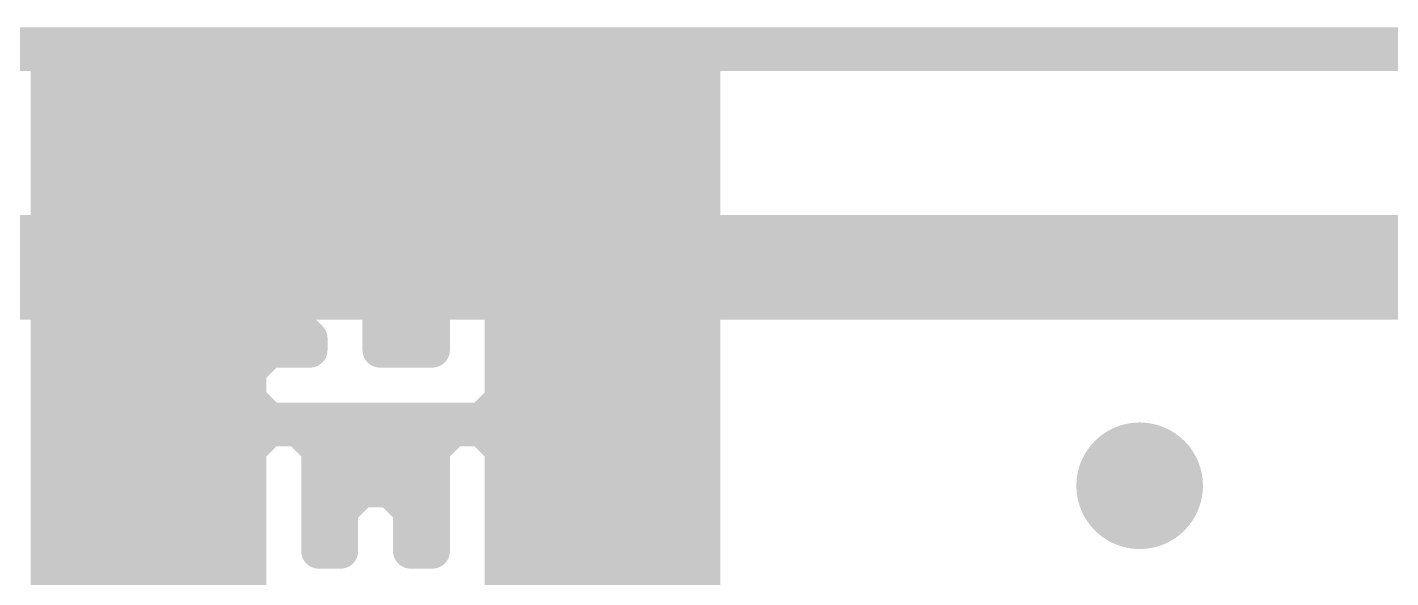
# Model space of a CAD drawing. Extents: x -34 to 73, y -20 to 26.
# Drawn here: x 6.23 to 14.16, y 22.32 to 25.53 of the extents above; entities that cross this region are included whole.
import ezdxf

# ---------------------------------------------------------------- set-up
doc = ezdxf.new("R2010")
doc.units = 0
for name, color, linetype in [('1', 12, 'CONTINUOUS'), ('16', 132, 'CONTINUOUS'), ('18', 110, 'CONTINUOUS'), ('20', 53, 'CONTINUOUS'), ('21', 41, 'CONTINUOUS'), ('22', 40, 'CONTINUOUS')]:
    doc.layers.add(name, color=color, linetype=linetype)

# ---------------------------------------------------------------- blocks, each defined once
blk = doc.blocks.new('ROUNDV')
at = {"const_width": 0.5}
blk.add_lwpolyline([(0, -0.25, 1), (0, 0.25, 1), (0, -0.25)], format="xyb", dxfattribs=at)

msp = doc.modelspace()

# ---------------------------------------------------------------- linework, layer by layer
at = {"layer": '1', "const_width": 0.254}
msp.add_lwpolyline([(0, 25.4), (31.75, 25.4)], dxfattribs=at)
at = {"layer": '16'}
for points, const_width in [([(0, 25.4), (31.75, 25.4)], 0.254), ([(1.27, 24.13), (17.5712, 24.13)], 0.6096)]:
    msp.add_lwpolyline(points, dxfattribs=dict(at, const_width=const_width))
at = {"layer": '20', "const_width": 0.2032}
msp.add_lwpolyline([(31.75, 25.4), (0, 25.4)], dxfattribs=at)
at = {"layer": '21', "const_width": 0.0635}
for points in [[(6.3773, 24.4735, 1), (6.3138, 24.4735)], [(6.3456, 24.5052, 1), (6.3456, 24.4417)], [(6.8032, 24.4417, 1), (6.8032, 24.5052)], [(7.1257, 24.4735, 1), (7.0622, 24.4735)], [(7.5833, 24.4735, 1), (7.5198, 24.4735)], [(6.5744, 24.2764, 1), (6.5744, 24.2129)], [(6.5886, 24.2163, 1), (6.5602, 24.2731)], [(6.7112, 24.2671, 1), (6.6663, 24.2222)], [(6.6888, 24.2129, 1), (6.6888, 24.2764)], [(6.3314, 24.1587, 1), (6.3598, 24.1019)], [(6.8349, 24.1303, 1), (6.7714, 24.1303)], [(6.3138, 24.1303, 1), (6.3773, 24.1303)], [(6.7807, 24.1078, 1), (6.8256, 24.1527)], [(7.0622, 24.0159, 1), (7.1257, 24.0159)], [(7.1164, 24.0383, 1), (7.0715, 23.9934)], [(7.5198, 24.0159, 1), (7.5833, 24.0159)], [(7.574, 23.9934, 1), (7.5291, 24.0383)], [(6.368, 23.9239, 1), (6.3231, 23.879)], [(6.8256, 23.879, 1), (6.7807, 23.9239)], [(6.7714, 23.9015, 1), (6.8349, 23.9015)], [(6.46, 23.8189, 1), (6.46, 23.7554)], [(6.4375, 23.7646, 1), (6.4824, 23.8096)], [(6.6663, 23.8096, 1), (6.7112, 23.7646)], [(6.6888, 23.7554, 1), (6.6888, 23.8189)], [(7.3003, 23.8096, 1), (7.3452, 23.7646)], [(7.3003, 23.7646, 1), (7.3452, 23.8096)], [(6.5854, 22.5431, 1), (6.5219, 22.5431)]]:
    msp.add_lwpolyline(points, format="xyb", dxfattribs=at)
at = {"layer": '21', "const_width": 0.127}
for points in [[(6.8032, 24.4735), (6.3456, 24.4735)], [(6.3456, 24.4735), (6.3456, 24.1303)], [(7.094, 24.4735), (7.094, 24.0159)], [(7.5516, 24.0159), (7.5516, 24.4735)], [(6.3456, 24.1303), (6.5744, 24.2447)], [(6.5744, 24.2447), (6.6888, 24.2447)], [(6.6888, 24.2447), (6.8032, 24.1303)], [(6.8032, 24.1303), (6.8032, 23.9015)], [(7.094, 24.0159), (7.3228, 23.7871)], [(7.3228, 23.7871), (7.5516, 24.0159)], [(6.46, 23.7871), (6.3456, 23.9015)], [(6.8032, 23.9015), (6.6888, 23.7871)], [(6.6888, 23.7871), (6.46, 23.7871)], [(6.5537, 22.5431), (6.5537, 21.8567)]]:
    msp.add_lwpolyline(points, dxfattribs=at)
at = {"layer": '22', "const_width": 0.2032}
for points in [[(6.5532, 25.4), (6.35, 25.4)], [(6.35, 17.78), (6.35, 25.4)], [(6.7564, 25.4), (6.5532, 25.4)], [(6.5532, 17.78), (6.5532, 25.4)], [(6.9596, 25.4), (6.7564, 25.4)], [(6.7564, 17.78), (6.7564, 25.4)], [(7.1628, 25.4), (6.9596, 25.4)], [(6.9596, 17.78), (6.9596, 25.4)], [(7.366, 25.4), (7.1628, 25.4)], [(7.1628, 17.78), (7.1628, 25.4)], [(7.5692, 25.4), (7.366, 25.4)], [(7.366, 17.78), (7.366, 25.4)], [(7.7724, 25.4), (7.5692, 25.4)], [(7.5692, 24.2925), (7.5692, 25.4)], [(7.9756, 25.4), (7.7724, 25.4)], [(7.7724, 24.3607), (7.7724, 25.4)], [(8.1788, 25.4), (7.9756, 25.4)], [(7.9756, 24.1909), (7.9756, 25.4)], [(8.382, 25.4), (8.1788, 25.4)], [(8.1788, 24.3607), (8.1788, 25.4)], [(8.5852, 25.4), (8.382, 25.4)], [(8.382, 24.3607), (8.382, 25.4)], [(8.7884, 25.4), (8.5852, 25.4)], [(8.5852, 24.3607), (8.5852, 25.4)], [(8.9916, 25.4), (8.7884, 25.4)], [(8.7884, 24.2678), (8.7884, 25.4)], [(9.1948, 25.4), (8.9916, 25.4)], [(8.9916, 24.0646), (8.9916, 25.4)], [(9.398, 25.4), (9.1948, 25.4)], [(9.1948, 17.78), (9.1948, 25.4)], [(9.6012, 25.4), (9.398, 25.4)], [(9.398, 17.78), (9.398, 25.4)], [(9.8044, 25.4), (9.6012, 25.4)], [(9.6012, 17.78), (9.6012, 25.4)], [(10.0076, 25.4), (9.8044, 25.4)], [(9.8044, 17.78), (9.8044, 25.4)], [(10.16, 25.4), (10.0076, 25.4)], [(10.0076, 17.78), (10.0076, 25.4)], [(10.16, 17.78), (10.16, 25.4)], [(7.5692, 24.2925), (7.6374, 24.3607)], [(7.6374, 24.3607), (7.7724, 24.3607)], [(7.7724, 24.3607), (7.8058, 24.3607)], [(7.8058, 24.3607), (7.9885, 24.1779)], [(7.9885, 24.1779), (8.1713, 24.3607)], [(8.1713, 24.3607), (8.1788, 24.3607)], [(8.1788, 24.3607), (8.382, 24.3607)], [(8.382, 24.3607), (8.5852, 24.3607)], [(8.5852, 24.3607), (8.6955, 24.3607)], [(8.6955, 24.3607), (8.7884, 24.2678)], [(7.5184, 24.2417), (7.5692, 24.2925)], [(8.7884, 24.2678), (8.9916, 24.0646)], [(7.5184, 24.0733), (7.5184, 24.2417)], [(7.5692, 24.0225), (7.5184, 24.0733)], [(7.7724, 23.8193), (7.5692, 24.0225)], [(7.5692, 23.5807), (7.5692, 24.0225)], [(8.9916, 24.0646), (8.9925, 24.0637)], [(8.9925, 24.0637), (8.9925, 23.3615)], [(8.3396, 23.9543), (8.2807, 23.8954)], [(8.382, 23.9543), (8.3396, 23.9543)], [(8.5272, 23.9543), (8.382, 23.9543)], [(8.382, 23.6489), (8.382, 23.9543)], [(8.5852, 23.8963), (8.5272, 23.9543)], [(8.2807, 23.8954), (8.2807, 23.6489)], [(8.5861, 23.8954), (8.5852, 23.8963)], [(8.5852, 23.6489), (8.5852, 23.8963)], [(8.5861, 23.6489), (8.5861, 23.8954)], [(7.8743, 23.7174), (7.7724, 23.8193)], [(7.7724, 23.6489), (7.7724, 23.8193)], [(7.8743, 23.6489), (7.8743, 23.7174)], [(7.5692, 23.5807), (7.6374, 23.6489)], [(7.6374, 23.6489), (7.7724, 23.6489)], [(7.7724, 23.6489), (7.8743, 23.6489)], [(8.2807, 23.6489), (8.382, 23.6489)], [(8.382, 23.6489), (8.5852, 23.6489)], [(8.5852, 23.6489), (8.5861, 23.6489)], [(7.5184, 23.5299), (7.5692, 23.5807)], [(7.5184, 23.3615), (7.5184, 23.5299)], [(7.5692, 23.3107), (7.5184, 23.3615)], [(7.6374, 23.2425), (7.5692, 23.3107)], [(7.5692, 23.1231), (7.5692, 23.3107)], [(8.9916, 23.3606), (8.8735, 23.2425)], [(8.9925, 23.3615), (8.9916, 23.3606)], [(8.9916, 23.0732), (8.9916, 23.3606)], [(7.7724, 23.2425), (7.6374, 23.2425)], [(7.9756, 23.2425), (7.7724, 23.2425)], [(7.7724, 23.1913), (7.7724, 23.2425)], [(8.1788, 23.2425), (7.9756, 23.2425)], [(7.9756, 22.4795), (7.9756, 23.2425)], [(8.382, 23.2425), (8.1788, 23.2425)], [(8.1788, 22.8354), (8.1788, 23.2425)], [(8.5852, 23.2425), (8.382, 23.2425)], [(8.382, 22.793), (8.382, 23.2425)], [(8.7884, 23.2425), (8.5852, 23.2425)], [(8.5852, 22.4795), (8.5852, 23.2425)], [(8.8735, 23.2425), (8.7884, 23.2425)], [(8.7884, 23.1913), (8.7884, 23.2425)], [(7.5692, 23.1231), (7.6374, 23.1913)], [(7.6374, 23.1913), (7.7724, 23.1913)], [(7.7724, 23.1913), (7.8058, 23.1913)], [(7.8058, 23.1913), (7.9248, 23.0723)], [(8.5861, 23.0723), (8.7051, 23.1913)], [(8.7051, 23.1913), (8.7884, 23.1913)], [(8.7884, 23.1913), (8.8735, 23.1913)], [(8.8735, 23.1913), (8.9916, 23.0732)], [(7.5184, 23.0723), (7.5692, 23.1231)], [(7.5184, 22.1921), (7.5184, 23.0723)], [(7.9248, 23.0723), (7.9248, 22.4795)], [(8.5861, 22.4795), (8.5861, 23.0723)], [(8.9916, 23.0732), (8.9925, 23.0723)], [(8.9925, 23.0723), (8.9925, 22.1921)], [(8.0523, 22.7164), (8.1713, 22.8354)], [(8.1713, 22.8354), (8.1788, 22.8354)], [(8.1788, 22.8354), (8.3396, 22.8354)], [(8.3396, 22.8354), (8.4587, 22.7164)], [(8.0523, 22.4795), (8.0523, 22.7164)], [(8.4587, 22.7164), (8.4587, 22.4795)], [(7.9248, 22.4795), (7.9756, 22.4795)], [(7.9756, 22.4795), (8.0523, 22.4795)], [(8.4587, 22.4795), (8.5852, 22.4795)], [(8.5852, 22.4795), (8.5861, 22.4795)]]:
    msp.add_lwpolyline(points, dxfattribs=at)
at = {"layer": '22', "const_width": 0.1016}
for points in [[(6.35, 25.4508, 1), (6.35, 25.3492)], [(6.4008, 25.4, 1), (6.2992, 25.4)], [(6.5532, 25.4508, 1), (6.5532, 25.3492)], [(6.604, 25.4, 1), (6.5024, 25.4)], [(6.5532, 25.3492, 1), (6.5532, 25.4508)], [(6.7564, 25.4508, 1), (6.7564, 25.3492)], [(6.8072, 25.4, 1), (6.7056, 25.4)], [(6.7564, 25.3492, 1), (6.7564, 25.4508)], [(6.9596, 25.4508, 1), (6.9596, 25.3492)], [(7.0104, 25.4, 1), (6.9088, 25.4)], [(6.9596, 25.3492, 1), (6.9596, 25.4508)], [(7.1628, 25.4508, 1), (7.1628, 25.3492)], [(7.2136, 25.4, 1), (7.112, 25.4)], [(7.1628, 25.3492, 1), (7.1628, 25.4508)], [(7.366, 25.4508, 1), (7.366, 25.3492)], [(7.4168, 25.4, 1), (7.3152, 25.4)], [(7.366, 25.3492, 1), (7.366, 25.4508)], [(7.5692, 25.4508, 1), (7.5692, 25.3492)], [(7.62, 25.4, 1), (7.5184, 25.4)], [(7.5692, 25.3492, 1), (7.5692, 25.4508)], [(7.7724, 25.4508, 1), (7.7724, 25.3492)], [(7.8232, 25.4, 1), (7.7216, 25.4)], [(7.7724, 25.3492, 1), (7.7724, 25.4508)], [(7.9756, 25.4508, 1), (7.9756, 25.3492)], [(8.0264, 25.4, 1), (7.9248, 25.4)], [(7.9756, 25.3492, 1), (7.9756, 25.4508)], [(8.1788, 25.4508, 1), (8.1788, 25.3492)], [(8.2296, 25.4, 1), (8.128, 25.4)], [(8.1788, 25.3492, 1), (8.1788, 25.4508)], [(8.382, 25.4508, 1), (8.382, 25.3492)], [(8.4328, 25.4, 1), (8.3312, 25.4)], [(8.382, 25.3492, 1), (8.382, 25.4508)], [(8.5852, 25.4508, 1), (8.5852, 25.3492)], [(8.636, 25.4, 1), (8.5344, 25.4)], [(8.5852, 25.3492, 1), (8.5852, 25.4508)], [(8.7884, 25.4508, 1), (8.7884, 25.3492)], [(8.8392, 25.4, 1), (8.7376, 25.4)], [(8.7884, 25.3492, 1), (8.7884, 25.4508)], [(8.9916, 25.4508, 1), (8.9916, 25.3492)], [(9.0424, 25.4, 1), (8.9408, 25.4)], [(8.9916, 25.3492, 1), (8.9916, 25.4508)], [(9.1948, 25.4508, 1), (9.1948, 25.3492)], [(9.2456, 25.4, 1), (9.144, 25.4)], [(9.1948, 25.3492, 1), (9.1948, 25.4508)], [(9.398, 25.4508, 1), (9.398, 25.3492)], [(9.4488, 25.4, 1), (9.3472, 25.4)], [(9.398, 25.3492, 1), (9.398, 25.4508)], [(9.6012, 25.4508, 1), (9.6012, 25.3492)], [(9.652, 25.4, 1), (9.5504, 25.4)], [(9.6012, 25.3492, 1), (9.6012, 25.4508)], [(9.8044, 25.4508, 1), (9.8044, 25.3492)], [(9.8552, 25.4, 1), (9.7536, 25.4)], [(9.8044, 25.3492, 1), (9.8044, 25.4508)], [(10.0076, 25.4508, 1), (10.0076, 25.3492)], [(10.0584, 25.4, 1), (9.9568, 25.4)], [(10.0076, 25.3492, 1), (10.0076, 25.4508)], [(10.2108, 25.4, 1), (10.1092, 25.4)], [(10.16, 25.3492, 1), (10.16, 25.4508)], [(7.6374, 24.4115, 1), (7.6374, 24.3099)], [(7.6733, 24.3248, 1), (7.6015, 24.3966)], [(7.7724, 24.4115, 1), (7.7724, 24.3099)], [(7.8417, 24.3966, 1), (7.7699, 24.3248)], [(7.7724, 24.3099, 1), (7.7724, 24.4115)], [(7.8058, 24.3099, 1), (7.8058, 24.4115)], [(8.1713, 24.4115, 1), (8.1713, 24.3099)], [(8.1788, 24.4115, 1), (8.1788, 24.3099)], [(8.2072, 24.3248, 1), (8.1354, 24.3966)], [(8.1788, 24.3099, 1), (8.1788, 24.4115)], [(8.382, 24.4115, 1), (8.382, 24.3099)], [(8.382, 24.3099, 1), (8.382, 24.4115)], [(8.5852, 24.4115, 1), (8.5852, 24.3099)], [(8.5852, 24.3099, 1), (8.5852, 24.4115)], [(8.7314, 24.3966, 1), (8.6596, 24.3248)], [(8.6955, 24.3099, 1), (8.6955, 24.4115)], [(7.5333, 24.3284, 1), (7.6051, 24.2566)], [(7.6051, 24.2566, 1), (7.5333, 24.3284)], [(7.7216, 24.3607, 1), (7.8232, 24.3607)], [(8.128, 24.3607, 1), (8.2296, 24.3607)], [(8.3312, 24.3607, 1), (8.4328, 24.3607)], [(8.5344, 24.3607, 1), (8.636, 24.3607)], [(8.8243, 24.3037, 1), (8.7525, 24.2319)], [(8.7525, 24.2319, 1), (8.8243, 24.3037)], [(7.5692, 24.2417, 1), (7.4676, 24.2417)], [(7.4825, 24.2776, 1), (7.5543, 24.2058)], [(7.5184, 24.2925, 1), (7.62, 24.2925)], [(8.7376, 24.2678, 1), (8.8392, 24.2678)], [(7.9248, 24.1909, 1), (8.0264, 24.1909)], [(7.9526, 24.2138, 1), (8.0244, 24.142)], [(7.9526, 24.142, 1), (8.0244, 24.2138)], [(7.5543, 24.1092, 1), (7.4825, 24.0374)], [(7.4676, 24.0733, 1), (7.5692, 24.0733)], [(7.6051, 24.0584, 1), (7.5333, 23.9866)], [(7.62, 24.0225, 1), (7.5184, 24.0225)], [(9.0275, 24.1005, 1), (8.9557, 24.0287)], [(8.9408, 24.0646, 1), (9.0424, 24.0646)], [(9.0433, 24.0637, 1), (8.9417, 24.0637)], [(8.9557, 24.0287, 1), (9.0275, 24.1005)], [(8.9566, 24.0278, 1), (9.0284, 24.0996)], [(7.5333, 23.9866, 1), (7.6051, 24.0584)], [(8.3396, 24.0051, 1), (8.3396, 23.9035)], [(8.3755, 23.9184, 1), (8.3037, 23.9902)], [(8.382, 24.0051, 1), (8.382, 23.9035)], [(8.4328, 23.9543, 1), (8.3312, 23.9543)], [(8.382, 23.9035, 1), (8.382, 24.0051)], [(8.5631, 23.9902, 1), (8.4913, 23.9184)], [(8.5272, 23.9035, 1), (8.5272, 24.0051)], [(8.3315, 23.8954, 1), (8.2299, 23.8954)], [(8.2448, 23.9313, 1), (8.3166, 23.8595)], [(8.6211, 23.9322, 1), (8.5493, 23.8604)], [(8.636, 23.8963, 1), (8.5344, 23.8963)], [(8.6369, 23.8954, 1), (8.5353, 23.8954)], [(8.5493, 23.8604, 1), (8.6211, 23.9322)], [(8.5502, 23.8595, 1), (8.622, 23.9313)], [(7.8083, 23.8552, 1), (7.7365, 23.7834)], [(7.8232, 23.8193, 1), (7.7216, 23.8193)], [(7.7365, 23.7834, 1), (7.8083, 23.8552)], [(7.9251, 23.7174, 1), (7.8235, 23.7174)], [(7.8384, 23.6815, 1), (7.9102, 23.7533)], [(7.6374, 23.6997, 1), (7.6374, 23.5981)], [(7.6733, 23.613, 1), (7.6015, 23.6848)], [(7.7724, 23.6997, 1), (7.7724, 23.5981)], [(7.7724, 23.5981, 1), (7.7724, 23.6997)], [(7.8743, 23.5981, 1), (7.8743, 23.6997)], [(8.2807, 23.6997, 1), (8.2807, 23.5981)], [(8.382, 23.6997, 1), (8.382, 23.5981)], [(8.382, 23.5981, 1), (8.382, 23.6997)], [(8.5852, 23.6997, 1), (8.5852, 23.5981)], [(8.5852, 23.5981, 1), (8.5852, 23.6997)], [(8.5861, 23.5981, 1), (8.5861, 23.6997)], [(7.5333, 23.6166, 1), (7.6051, 23.5448)], [(7.6051, 23.5448, 1), (7.5333, 23.6166)], [(7.7216, 23.6489, 1), (7.8232, 23.6489)], [(7.8235, 23.6489, 1), (7.9251, 23.6489)], [(8.2299, 23.6489, 1), (8.3315, 23.6489)], [(8.3312, 23.6489, 1), (8.4328, 23.6489)], [(8.5344, 23.6489, 1), (8.636, 23.6489)], [(8.5353, 23.6489, 1), (8.6369, 23.6489)], [(7.5692, 23.5299, 1), (7.4676, 23.5299)], [(7.4825, 23.5658, 1), (7.5543, 23.494)], [(7.5184, 23.5807, 1), (7.62, 23.5807)], [(7.5543, 23.3974, 1), (7.4825, 23.3256)], [(7.4676, 23.3615, 1), (7.5692, 23.3615)], [(7.6051, 23.3466, 1), (7.5333, 23.2748)], [(7.62, 23.3107, 1), (7.5184, 23.3107)], [(7.5333, 23.2748, 1), (7.6051, 23.3466)], [(9.0424, 23.3606, 1), (8.9408, 23.3606)], [(8.9557, 23.3965, 1), (9.0275, 23.3247)], [(8.9417, 23.3615, 1), (9.0433, 23.3615)], [(9.0275, 23.3247, 1), (8.9557, 23.3965)], [(9.0284, 23.3256, 1), (8.9566, 23.3974)], [(7.6374, 23.2933, 1), (7.6374, 23.1917)], [(7.6015, 23.2066, 1), (7.6733, 23.2784)], [(7.7724, 23.2933, 1), (7.7724, 23.1917)], [(7.8232, 23.2425, 1), (7.7216, 23.2425)], [(7.7724, 23.1917, 1), (7.7724, 23.2933)], [(7.9756, 23.2933, 1), (7.9756, 23.1917)], [(8.0264, 23.2425, 1), (7.9248, 23.2425)], [(7.9756, 23.1917, 1), (7.9756, 23.2933)], [(8.1788, 23.2933, 1), (8.1788, 23.1917)], [(8.2296, 23.2425, 1), (8.128, 23.2425)], [(8.1788, 23.1917, 1), (8.1788, 23.2933)], [(8.382, 23.2933, 1), (8.382, 23.1917)], [(8.4328, 23.2425, 1), (8.3312, 23.2425)], [(8.382, 23.1917, 1), (8.382, 23.2933)], [(8.5852, 23.2933, 1), (8.5852, 23.1917)], [(8.636, 23.2425, 1), (8.5344, 23.2425)], [(8.5852, 23.1917, 1), (8.5852, 23.2933)], [(8.7884, 23.2933, 1), (8.7884, 23.1917)], [(8.8392, 23.2425, 1), (8.7376, 23.2425)], [(8.7884, 23.1917, 1), (8.7884, 23.2933)], [(8.8376, 23.2784, 1), (8.9094, 23.2066)], [(8.8735, 23.1917, 1), (8.8735, 23.2933)], [(7.6374, 23.2421, 1), (7.6374, 23.1405)], [(7.6733, 23.1554, 1), (7.6015, 23.2272)], [(7.7724, 23.2421, 1), (7.7724, 23.1405)], [(7.7216, 23.1913, 1), (7.8232, 23.1913)], [(7.8417, 23.2272, 1), (7.7699, 23.1554)], [(7.7724, 23.1405, 1), (7.7724, 23.2421)], [(7.8058, 23.1405, 1), (7.8058, 23.2421)], [(8.7051, 23.2421, 1), (8.7051, 23.1405)], [(8.741, 23.1554, 1), (8.6692, 23.2272)], [(8.7884, 23.2421, 1), (8.7884, 23.1405)], [(8.7376, 23.1913, 1), (8.8392, 23.1913)], [(8.7884, 23.1405, 1), (8.7884, 23.2421)], [(8.9094, 23.2272, 1), (8.8376, 23.1554)], [(8.8735, 23.1405, 1), (8.8735, 23.2421)], [(7.5692, 23.0723, 1), (7.4676, 23.0723)], [(7.4825, 23.1082, 1), (7.5543, 23.0364)], [(7.5333, 23.159, 1), (7.6051, 23.0872)], [(7.5184, 23.1231, 1), (7.62, 23.1231)], [(7.6051, 23.0872, 1), (7.5333, 23.159)], [(7.9756, 23.0723, 1), (7.874, 23.0723)], [(7.8889, 23.0364, 1), (7.9607, 23.1082)], [(8.6369, 23.0723, 1), (8.5353, 23.0723)], [(8.5502, 23.1082, 1), (8.622, 23.0364)], [(9.0275, 23.1091, 1), (8.9557, 23.0373)], [(9.0433, 23.0723, 1), (8.9417, 23.0723)], [(8.9557, 23.0373, 1), (9.0275, 23.1091)], [(8.9566, 23.0364, 1), (9.0284, 23.1082)], [(8.9408, 23.0732, 1), (9.0424, 23.0732)], [(8.1713, 22.8862, 1), (8.1713, 22.7846)], [(8.1788, 22.8862, 1), (8.1788, 22.7846)], [(8.2072, 22.7995, 1), (8.1354, 22.8713)], [(8.1788, 22.7846, 1), (8.1788, 22.8862)], [(8.3755, 22.8713, 1), (8.3037, 22.7995)], [(8.3396, 22.7846, 1), (8.3396, 22.8862)], [(8.128, 22.8354, 1), (8.2296, 22.8354)], [(8.3312, 22.793, 1), (8.4328, 22.793)], [(8.1031, 22.7164, 1), (8.0015, 22.7164)], [(8.0164, 22.7523, 1), (8.0882, 22.6805)], [(8.5095, 22.7164, 1), (8.4079, 22.7164)], [(8.4228, 22.6805, 1), (8.4946, 22.7523)], [(7.9248, 22.5303, 1), (7.9248, 22.4287)], [(7.874, 22.4795, 1), (7.9756, 22.4795)], [(7.9756, 22.5303, 1), (7.9756, 22.4287)], [(7.9248, 22.4795, 1), (8.0264, 22.4795)], [(7.9756, 22.4287, 1), (7.9756, 22.5303)], [(8.0015, 22.4795, 1), (8.1031, 22.4795)], [(8.0523, 22.4287, 1), (8.0523, 22.5303)], [(8.4587, 22.5303, 1), (8.4587, 22.4287)], [(8.4079, 22.4795, 1), (8.5095, 22.4795)], [(8.5852, 22.5303, 1), (8.5852, 22.4287)], [(8.5344, 22.4795, 1), (8.636, 22.4795)], [(8.5353, 22.4795, 1), (8.6369, 22.4795)], [(8.5852, 22.4287, 1), (8.5852, 22.5303)], [(8.5861, 22.4287, 1), (8.5861, 22.5303)]]:
    msp.add_lwpolyline(points, format="xyb", dxfattribs=at)

# ---------------------------------------------------------------- block references
at = {"layer": '18', "xscale": 0.7366, "yscale": 0.7366}
msp.add_blockref('ROUNDV', (12.7, 22.86), dxfattribs=at)
msp.add_blockref('ROUNDV', (12.7, 22.86), dxfattribs=at)

doc.saveas('drawing.dxf')
